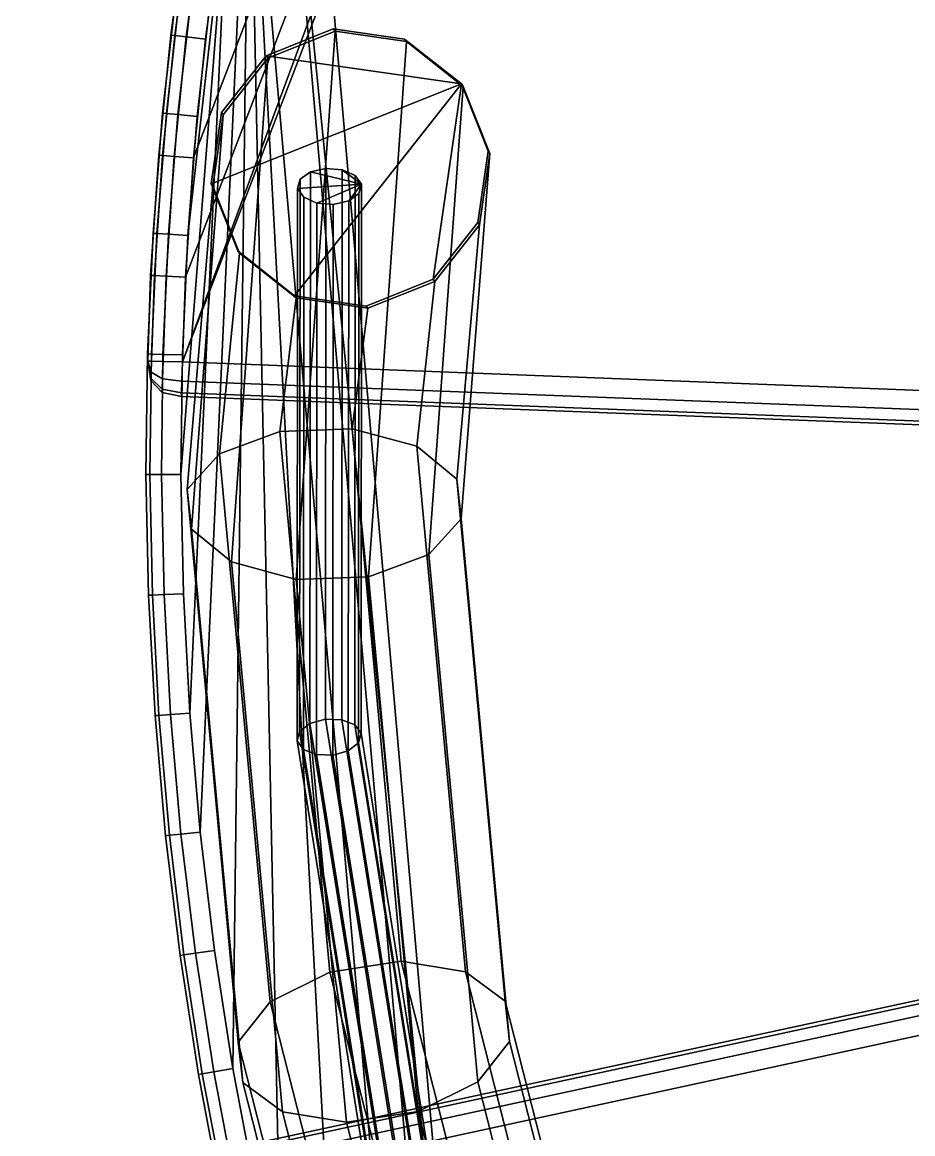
# Model space of a CAD drawing. Header units: millimetres. Extents: x -11 to 11, y -5.8 to 5.8.
# Drawn here: x 1.5242 to 1.6981, y -0.8461 to -0.629 of the extents above; entities that cross this region are included whole.
import ezdxf

# ---------------------------------------------------------------- set-up
doc = ezdxf.new("R2010")
doc.units = ezdxf.units.MM
for name, color, linetype in [('CHERRY_MAT', 33, 'Continuous'), ('copertura', 8, 'Continuous'), ('pavimento_salone', 7, 'Continuous'), ('rolf', 254, 'Continuous'), ('SILVER_MAT', 42, 'Continuous')]:
    doc.layers.add(name, color=color, linetype=linetype)

msp = doc.modelspace()

# ---------------------------------------------------------------- linework, layer by layer
at = {"layer": 'CHERRY_MAT'}
for points in [[(1.93233, -0.09227, 0.1938), (1.61373, -0.43392, 0.1938), (2.27546, -0.73162, 0.1938), (1.93233, -0.09227, 0.1938)], [(1.93233, -0.09227, 0.2483), (2.27546, -0.73162, 0.2483), (1.61373, -0.43392, 0.2483), (1.91772, -0.10002, 0.2483)], [(1.71228, -0.27184, 2.85097), (1.55607, -0.67879, 2.85097), (1.5555, -0.69531, 2.85097), (1.72292, -0.25919, 2.85097)], [(1.72292, -0.25919, 2.85097), (1.5555, -0.69531, 2.85097), (2.28057, -0.72344, 2.85097), (1.72292, -0.25919, 2.85097)], [(1.72292, -0.25919, 2.90548), (2.28057, -0.72344, 2.90548), (1.5555, -0.69531, 2.90548), (1.71228, -0.27184, 2.90548)], [(1.5555, -0.69531, 2.90548), (1.55607, -0.67879, 2.90548), (1.71228, -0.27184, 2.90548), (1.5555, -0.69531, 2.90548)], [(1.69787, -0.29019, 2.85097), (1.55764, -0.65551, 2.85097), (1.55607, -0.67879, 2.85097), (1.71228, -0.27184, 2.85097)], [(1.55607, -0.67879, 2.90548), (1.55764, -0.65551, 2.90548), (1.69787, -0.29019, 2.90548), (1.71228, -0.27184, 2.90548)], [(1.69787, -0.29019, 2.85097), (1.56309, -0.60921, 2.85097), (1.55998, -0.63231, 2.85097), (1.55764, -0.65551, 2.85097)], [(1.55998, -0.63231, 2.90548), (1.56309, -0.60921, 2.90548), (1.69787, -0.29019, 2.90548), (1.55764, -0.65551, 2.90548)], [(1.61373, -0.43392, 0.1938), (1.61219, -0.43738, 0.19456), (2.28355, -0.73917, 0.19456), (2.27546, -0.73162, 0.1938)], [(2.27546, -0.73162, 0.2483), (2.28355, -0.73917, 0.24755), (1.61219, -0.43738, 0.24755), (1.61373, -0.43392, 0.2483)], [(1.61219, -0.43738, 0.19456), (1.61127, -0.43946, 0.19683), (2.28841, -0.7437, 0.19683), (2.28355, -0.73917, 0.19456)], [(2.28355, -0.73917, 0.24755), (2.28841, -0.7437, 0.24528), (1.61127, -0.43946, 0.24528), (1.61219, -0.43738, 0.24755)], [(1.61127, -0.43946, 0.19683), (1.61096, -0.44015, 0.20061), (2.29002, -0.74521, 0.20061), (2.28841, -0.7437, 0.19683)], [(2.28841, -0.7437, 0.24528), (2.29002, -0.74521, 0.24149), (1.61096, -0.44015, 0.24149), (1.61127, -0.43946, 0.24528)], [(1.61096, -0.44015, 0.24149), (2.29002, -0.74521, 0.24149), (2.29002, -0.74521, 0.20061), (1.61096, -0.44015, 0.20061)], [(2.29317, -0.71122, 2.64733), (2.29979, -0.71064, 2.6496), (1.57889, -0.53349, 2.6496), (1.57834, -0.5357, 2.64733)], [(1.57834, -0.5357, 2.70032), (1.57889, -0.53349, 2.69805), (2.29979, -0.71064, 2.69805), (2.29317, -0.71122, 2.70032)], [(2.29979, -0.71064, 2.6496), (2.30199, -0.71045, 2.65339), (1.57907, -0.53276, 2.65339), (1.57889, -0.53349, 2.6496)], [(1.57889, -0.53349, 2.69805), (1.57907, -0.53276, 2.69427), (2.30199, -0.71045, 2.69427), (2.29979, -0.71064, 2.69805)], [(2.30199, -0.71045, 2.69427), (1.57907, -0.53276, 2.69427), (1.57907, -0.53276, 2.65339), (2.30199, -0.71045, 2.65339)], [(2.28215, -0.71218, 2.64657), (2.29317, -0.71122, 2.64733), (1.57834, -0.5357, 2.64733), (1.57742, -0.53937, 2.64657)], [(1.57742, -0.53937, 2.70108), (1.57834, -0.5357, 2.70032), (2.29317, -0.71122, 2.70032), (2.28215, -0.71218, 2.70108)], [(1.57341, -0.55541, 2.64657), (1.6114, -0.98965, 2.64657), (1.61814, -1.00475, 2.64657), (1.57742, -0.53937, 2.64657)], [(1.57742, -0.53937, 2.70108), (2.28215, -0.71218, 2.70108), (1.61814, -1.00475, 2.70108), (1.57341, -0.55541, 2.70108)], [(1.57742, -0.53937, 2.64657), (1.61814, -1.00475, 2.64657), (2.28215, -0.71218, 2.64657), (1.57742, -0.53937, 2.64657)], [(1.5685, -0.57821, 2.64657), (1.60261, -0.96804, 2.64657), (1.6114, -0.98965, 2.64657), (1.57341, -0.55541, 2.64657)], [(1.6114, -0.98965, 2.70108), (1.60261, -0.96804, 2.70108), (1.5685, -0.57821, 2.70108), (1.57341, -0.55541, 2.70108)], [(1.61814, -1.00475, 2.70108), (1.6114, -0.98965, 2.70108), (1.57341, -0.55541, 2.70108), (1.61814, -1.00475, 2.70108)], [(1.56436, -0.60116, 2.64657), (1.55691, -0.76393, 2.64657), (1.55894, -0.78716, 2.64657), (1.5685, -0.57821, 2.64657)], [(1.55894, -0.78716, 2.70108), (1.55691, -0.76393, 2.70108), (1.56436, -0.60116, 2.70108), (1.5685, -0.57821, 2.70108)], [(1.5685, -0.57821, 2.64657), (1.55894, -0.78716, 2.64657), (1.56175, -0.81031, 2.64657), (1.56532, -0.83336, 2.64657)], [(1.56175, -0.81031, 2.70108), (1.55894, -0.78716, 2.70108), (1.5685, -0.57821, 2.70108), (1.56532, -0.83336, 2.70108)], [(1.5685, -0.57821, 2.64657), (1.56532, -0.83336, 2.64657), (1.56966, -0.8563, 2.64657), (1.57476, -0.87908, 2.64657)], [(1.56966, -0.8563, 2.70108), (1.56532, -0.83336, 2.70108), (1.5685, -0.57821, 2.70108), (1.57476, -0.87908, 2.70108)], [(1.5685, -0.57821, 2.64657), (1.57476, -0.87908, 2.64657), (1.58061, -0.90166, 2.64657), (1.58721, -0.92403, 2.64657)], [(1.5685, -0.57821, 2.64657), (1.58721, -0.92403, 2.64657), (1.59454, -0.94616, 2.64657), (1.60261, -0.96804, 2.64657)], [(1.58061, -0.90166, 2.70108), (1.57476, -0.87908, 2.70108), (1.5685, -0.57821, 2.70108), (1.58721, -0.92403, 2.70108)], [(1.59454, -0.94616, 2.70108), (1.58721, -0.92403, 2.70108), (1.5685, -0.57821, 2.70108), (1.60261, -0.96804, 2.70108)], [(1.56436, -0.60116, 2.64657), (1.55653, -0.67066, 2.64657), (1.55546, -0.69398, 2.64657), (1.55517, -0.71732, 2.64657)], [(1.56436, -0.60116, 2.64657), (1.55517, -0.71732, 2.64657), (1.55565, -0.74065, 2.64657), (1.55691, -0.76393, 2.64657)], [(1.55546, -0.69398, 2.70108), (1.55653, -0.67066, 2.70108), (1.56436, -0.60116, 2.70108), (1.55517, -0.71732, 2.70108)], [(1.55565, -0.74065, 2.70108), (1.55517, -0.71732, 2.70108), (1.56436, -0.60116, 2.70108), (1.55691, -0.76393, 2.70108)], [(1.56436, -0.60116, 2.64657), (1.56098, -0.62423, 2.64657), (1.55837, -0.6474, 2.64657), (1.55653, -0.67066, 2.64657)], [(1.55837, -0.6474, 2.70108), (1.56098, -0.62423, 2.70108), (1.56436, -0.60116, 2.70108), (1.55653, -0.67066, 2.70108)], [(1.55635, -0.60819, 2.89866), (1.55321, -0.63152, 2.89866), (1.55321, -0.63152, 2.85779), (1.55635, -0.60819, 2.85779)], [(1.5571, -0.6083, 2.854), (1.55635, -0.60819, 2.85779), (1.55321, -0.63152, 2.85779), (1.55396, -0.6316, 2.854)], [(1.55396, -0.6316, 2.90245), (1.55321, -0.63152, 2.89866), (1.55635, -0.60819, 2.89866), (1.5571, -0.6083, 2.90245)], [(1.55935, -0.60864, 2.85173), (1.5571, -0.6083, 2.854), (1.55396, -0.6316, 2.854), (1.55622, -0.63187, 2.85173)], [(1.55622, -0.63187, 2.90472), (1.55396, -0.6316, 2.90245), (1.5571, -0.6083, 2.90245), (1.55935, -0.60864, 2.90472)], [(1.56309, -0.60921, 2.85097), (1.55935, -0.60864, 2.85173), (1.55622, -0.63187, 2.85173), (1.55998, -0.63231, 2.85097)], [(1.55998, -0.63231, 2.90548), (1.55622, -0.63187, 2.90472), (1.55935, -0.60864, 2.90472), (1.56309, -0.60921, 2.90548)], [(1.55422, -0.62336, 2.69427), (1.55158, -0.64675, 2.69427), (1.55158, -0.64675, 2.65339), (1.55422, -0.62336, 2.65339)], [(1.55497, -0.62345, 2.6496), (1.55422, -0.62336, 2.65339), (1.55158, -0.64675, 2.65339), (1.55234, -0.64682, 2.6496)], [(1.55234, -0.64682, 2.69805), (1.55158, -0.64675, 2.69427), (1.55422, -0.62336, 2.69427), (1.55497, -0.62345, 2.69805)], [(1.55722, -0.62374, 2.64733), (1.55497, -0.62345, 2.6496), (1.55234, -0.64682, 2.6496), (1.5546, -0.64704, 2.64733)], [(1.5546, -0.64704, 2.70032), (1.55234, -0.64682, 2.69805), (1.55497, -0.62345, 2.69805), (1.55722, -0.62374, 2.70032)], [(1.56098, -0.62423, 2.64657), (1.55722, -0.62374, 2.64733), (1.5546, -0.64704, 2.64733), (1.55837, -0.6474, 2.64657)], [(1.55837, -0.6474, 2.70108), (1.5546, -0.64704, 2.70032), (1.55722, -0.62374, 2.70032), (1.56098, -0.62423, 2.70108)], [(1.55321, -0.63152, 2.89866), (1.55085, -0.65494, 2.89866), (1.55085, -0.65494, 2.85779), (1.55321, -0.63152, 2.85779)], [(1.55396, -0.6316, 2.854), (1.55321, -0.63152, 2.85779), (1.55085, -0.65494, 2.85779), (1.5516, -0.65501, 2.854)], [(1.5516, -0.65501, 2.90245), (1.55085, -0.65494, 2.89866), (1.55321, -0.63152, 2.89866), (1.55396, -0.6316, 2.90245)], [(1.55622, -0.63187, 2.85173), (1.55396, -0.6316, 2.854), (1.5516, -0.65501, 2.854), (1.55386, -0.6552, 2.85173)], [(1.55386, -0.6552, 2.90472), (1.5516, -0.65501, 2.90245), (1.55396, -0.6316, 2.90245), (1.55622, -0.63187, 2.90472)], [(1.55998, -0.63231, 2.85097), (1.55622, -0.63187, 2.85173), (1.55386, -0.6552, 2.85173), (1.55764, -0.65551, 2.85097)], [(1.55764, -0.65551, 2.90548), (1.55386, -0.6552, 2.90472), (1.55622, -0.63187, 2.90472), (1.55998, -0.63231, 2.90548)], [(1.55158, -0.64675, 2.69427), (1.54972, -0.67023, 2.69427), (1.54972, -0.67023, 2.65339), (1.55158, -0.64675, 2.65339)], [(1.55234, -0.64682, 2.6496), (1.55158, -0.64675, 2.65339), (1.54972, -0.67023, 2.65339), (1.55048, -0.67028, 2.6496)], [(1.55048, -0.67028, 2.69805), (1.54972, -0.67023, 2.69427), (1.55158, -0.64675, 2.69427), (1.55234, -0.64682, 2.69805)], [(1.5546, -0.64704, 2.64733), (1.55234, -0.64682, 2.6496), (1.55048, -0.67028, 2.6496), (1.55275, -0.67042, 2.64733)], [(1.55275, -0.67042, 2.70032), (1.55048, -0.67028, 2.69805), (1.55234, -0.64682, 2.69805), (1.5546, -0.64704, 2.70032)], [(1.55837, -0.6474, 2.64657), (1.5546, -0.64704, 2.64733), (1.55275, -0.67042, 2.64733), (1.55653, -0.67066, 2.64657)], [(1.55653, -0.67066, 2.70108), (1.55275, -0.67042, 2.70032), (1.5546, -0.64704, 2.70032), (1.55837, -0.6474, 2.70108)], [(1.55085, -0.65494, 2.89866), (1.54926, -0.67844, 2.89866), (1.54926, -0.67844, 2.85779), (1.55085, -0.65494, 2.85779)], [(1.5516, -0.65501, 2.854), (1.55085, -0.65494, 2.85779), (1.54926, -0.67844, 2.85779), (1.55002, -0.67848, 2.854)], [(1.55002, -0.67848, 2.90245), (1.54926, -0.67844, 2.89866), (1.55085, -0.65494, 2.89866), (1.5516, -0.65501, 2.90245)], [(1.55386, -0.6552, 2.85173), (1.5516, -0.65501, 2.854), (1.55002, -0.67848, 2.854), (1.55229, -0.6786, 2.85173)], [(1.55229, -0.6786, 2.90472), (1.55002, -0.67848, 2.90245), (1.5516, -0.65501, 2.90245), (1.55386, -0.6552, 2.90472)], [(1.55764, -0.65551, 2.85097), (1.55386, -0.6552, 2.85173), (1.55229, -0.6786, 2.85173), (1.55607, -0.67879, 2.85097)], [(1.55607, -0.67879, 2.90548), (1.55229, -0.6786, 2.90472), (1.55386, -0.6552, 2.90472), (1.55764, -0.65551, 2.90548)], [(1.54972, -0.67023, 2.69427), (1.54865, -0.69378, 2.69427), (1.54865, -0.69378, 2.65339), (1.54972, -0.67023, 2.65339)], [(1.55048, -0.67028, 2.6496), (1.54972, -0.67023, 2.65339), (1.54865, -0.69378, 2.65339), (1.5494, -0.6938, 2.6496)], [(1.5494, -0.6938, 2.69805), (1.54865, -0.69378, 2.69427), (1.54972, -0.67023, 2.69427), (1.55048, -0.67028, 2.69805)], [(1.55275, -0.67042, 2.64733), (1.55048, -0.67028, 2.6496), (1.5494, -0.6938, 2.6496), (1.55167, -0.69387, 2.64733)], [(1.55167, -0.69387, 2.70032), (1.5494, -0.6938, 2.69805), (1.55048, -0.67028, 2.69805), (1.55275, -0.67042, 2.70032)], [(1.55653, -0.67066, 2.64657), (1.55275, -0.67042, 2.64733), (1.55167, -0.69387, 2.64733), (1.55546, -0.69398, 2.64657)], [(1.55546, -0.69398, 2.70108), (1.55167, -0.69387, 2.70032), (1.55275, -0.67042, 2.70032), (1.55653, -0.67066, 2.70108)], [(2.28159, -0.67649, 2.28547), (1.69649, -1.13676, 2.28547), (1.69649, -1.13676, 2.24459), (2.28159, -0.67649, 2.24459)], [(2.28038, -0.67834, 2.24081), (2.28159, -0.67649, 2.24459), (1.69649, -1.13676, 2.24459), (1.69696, -1.13736, 2.24081)], [(1.69696, -1.13736, 2.28926), (1.69649, -1.13676, 2.28547), (2.28159, -0.67649, 2.28547), (2.28038, -0.67834, 2.28926)], [(1.54926, -0.67844, 2.89866), (1.54869, -0.69519, 2.89866), (1.54869, -0.69519, 2.85779), (1.54926, -0.67844, 2.85779)], [(1.55002, -0.67848, 2.854), (1.54926, -0.67844, 2.85779), (1.54869, -0.69519, 2.85779), (1.54945, -0.69521, 2.854)], [(1.54945, -0.69521, 2.90245), (1.54869, -0.69519, 2.89866), (1.54926, -0.67844, 2.89866), (1.55002, -0.67848, 2.90245)], [(1.55229, -0.6786, 2.85173), (1.55002, -0.67848, 2.854), (1.54945, -0.69521, 2.854), (1.55172, -0.69525, 2.85173)], [(1.55172, -0.69525, 2.90472), (1.54945, -0.69521, 2.90245), (1.55002, -0.67848, 2.90245), (1.55229, -0.6786, 2.90472)], [(1.55607, -0.67879, 2.85097), (1.55229, -0.6786, 2.85173), (1.55172, -0.69525, 2.85173), (1.5555, -0.69531, 2.85097)], [(1.5555, -0.69531, 2.90548), (1.55172, -0.69525, 2.90472), (1.55229, -0.6786, 2.90472), (1.55607, -0.67879, 2.90548)], [(2.27676, -0.68391, 2.23854), (2.28038, -0.67834, 2.24081), (1.69696, -1.13736, 2.24081), (1.69836, -1.13915, 2.23854)], [(1.69836, -1.13915, 2.29153), (1.69696, -1.13736, 2.28926), (2.28038, -0.67834, 2.28926), (2.27676, -0.68391, 2.29153)], [(2.29571, -0.69111, 2.48987), (1.56806, -0.84831, 2.48987), (1.56806, -0.84831, 2.44899), (2.29571, -0.69111, 2.44899)], [(2.29381, -0.69225, 2.4452), (2.29571, -0.69111, 2.44899), (1.56806, -0.84831, 2.44899), (1.56822, -0.84905, 2.4452)], [(1.56822, -0.84905, 2.49365), (1.56806, -0.84831, 2.48987), (2.29571, -0.69111, 2.48987), (2.29381, -0.69225, 2.49365)], [(2.28812, -0.69567, 2.44293), (2.29381, -0.69225, 2.4452), (1.56822, -0.84905, 2.4452), (1.56869, -0.85128, 2.44293)], [(1.56869, -0.85128, 2.49593), (1.56822, -0.84905, 2.49365), (2.29381, -0.69225, 2.49365), (2.28812, -0.69567, 2.49593)], [(1.54865, -0.69378, 2.69427), (1.54835, -0.71735, 2.69427), (1.54835, -0.71735, 2.65339), (1.54865, -0.69378, 2.65339)], [(1.5494, -0.6938, 2.6496), (1.54865, -0.69378, 2.65339), (1.54835, -0.71735, 2.65339), (1.54911, -0.71735, 2.6496)], [(1.54911, -0.71735, 2.69805), (1.54835, -0.71735, 2.69427), (1.54865, -0.69378, 2.69427), (1.5494, -0.6938, 2.69805)], [(1.55167, -0.69387, 2.64733), (1.5494, -0.6938, 2.6496), (1.54911, -0.71735, 2.6496), (1.55138, -0.71734, 2.64733)], [(1.55138, -0.71734, 2.70032), (1.54911, -0.71735, 2.69805), (1.5494, -0.6938, 2.69805), (1.55167, -0.69387, 2.70032)], [(1.55546, -0.69398, 2.64657), (1.55167, -0.69387, 2.64733), (1.55138, -0.71734, 2.64733), (1.55517, -0.71732, 2.64657)], [(1.55517, -0.71732, 2.70108), (1.55138, -0.71734, 2.70032), (1.55167, -0.69387, 2.70032), (1.55546, -0.69398, 2.70108)], [(1.54869, -0.69519, 2.85779), (1.54938, -0.69731, 2.85442), (1.54945, -0.69521, 2.854), (1.54869, -0.69519, 2.85779)], [(1.54869, -0.69519, 2.89866), (1.54933, -0.69857, 2.90077), (1.54932, -0.69899, 2.89866), (1.54869, -0.69519, 2.89866)], [(1.54932, -0.69899, 2.85779), (1.54869, -0.69519, 2.85779), (1.54869, -0.69519, 2.89866), (1.54932, -0.69899, 2.89866)], [(1.54869, -0.69519, 2.85779), (1.54932, -0.69899, 2.85779), (1.54933, -0.69857, 2.85568), (1.54869, -0.69519, 2.85779)], [(1.54869, -0.69519, 2.85779), (1.54933, -0.69857, 2.85568), (1.54938, -0.69731, 2.85442), (1.54869, -0.69519, 2.85779)], [(1.54869, -0.69519, 2.89866), (1.54945, -0.69521, 2.90245), (1.54938, -0.69731, 2.90203), (1.54869, -0.69519, 2.89866)], [(1.54869, -0.69519, 2.89866), (1.54938, -0.69731, 2.90203), (1.54933, -0.69857, 2.90077), (1.54869, -0.69519, 2.89866)], [(1.55172, -0.69525, 2.85173), (1.54945, -0.69521, 2.854), (1.54938, -0.69731, 2.85442), (1.5516, -0.69861, 2.8524)], [(1.5516, -0.69861, 2.90405), (1.54938, -0.69731, 2.90203), (1.54945, -0.69521, 2.90245), (1.55172, -0.69525, 2.90472)], [(1.5555, -0.69531, 2.85097), (1.55172, -0.69525, 2.85173), (1.5516, -0.69861, 2.8524), (1.55537, -0.69909, 2.85173)], [(1.55537, -0.69909, 2.90472), (1.5516, -0.69861, 2.90405), (1.55172, -0.69525, 2.90472), (1.5555, -0.69531, 2.90548)], [(1.5555, -0.69531, 2.85097), (1.55537, -0.69909, 2.85173), (2.2909, -0.72741, 2.85173), (2.28057, -0.72344, 2.85097)], [(2.28057, -0.72344, 2.90548), (2.2909, -0.72741, 2.90472), (1.55537, -0.69909, 2.90472), (1.5555, -0.69531, 2.90548)], [(2.27863, -0.70137, 2.44218), (2.28812, -0.69567, 2.44293), (1.56869, -0.85128, 2.44293), (1.56947, -0.85498, 2.44218)], [(1.56947, -0.85498, 2.49668), (1.56869, -0.85128, 2.49593), (2.28812, -0.69567, 2.49593), (2.27863, -0.70137, 2.49668)], [(1.55153, -0.70063, 2.85442), (1.54933, -0.69857, 2.85568), (1.54932, -0.69899, 2.85779), (1.55151, -0.7013, 2.85779)], [(1.55151, -0.7013, 2.89866), (1.54932, -0.69899, 2.89866), (1.54933, -0.69857, 2.90077), (1.55153, -0.70063, 2.90203)], [(1.55151, -0.7013, 2.85779), (1.54932, -0.69899, 2.85779), (1.54932, -0.69899, 2.89866), (1.55151, -0.7013, 2.89866)], [(1.5516, -0.69861, 2.8524), (1.54938, -0.69731, 2.85442), (1.54933, -0.69857, 2.85568), (1.55153, -0.70063, 2.85442)], [(1.55153, -0.70063, 2.90203), (1.54933, -0.69857, 2.90077), (1.54938, -0.69731, 2.90203), (1.5516, -0.69861, 2.90405)], [(1.55537, -0.69909, 2.85173), (1.5516, -0.69861, 2.8524), (1.55153, -0.70063, 2.85442), (1.5553, -0.70137, 2.854)], [(1.5553, -0.70136, 2.90245), (1.55153, -0.70063, 2.90203), (1.5516, -0.69861, 2.90405), (1.55537, -0.69909, 2.90472)], [(1.5553, -0.70137, 2.854), (1.55153, -0.70063, 2.85442), (1.55151, -0.7013, 2.85779), (1.55527, -0.70212, 2.85779)], [(1.55527, -0.70212, 2.89866), (1.55151, -0.7013, 2.89866), (1.55153, -0.70063, 2.90203), (1.5553, -0.70136, 2.90245)], [(1.55537, -0.69909, 2.85173), (1.5553, -0.70137, 2.854), (2.2971, -0.72979, 2.854), (2.2909, -0.72741, 2.85173)], [(2.2909, -0.72741, 2.90472), (2.2971, -0.72979, 2.90245), (1.5553, -0.70136, 2.90245), (1.55537, -0.69909, 2.90472)], [(1.55527, -0.70212, 2.85779), (1.55151, -0.7013, 2.85779), (1.55151, -0.7013, 2.89866), (1.55527, -0.70212, 2.89866)], [(2.2971, -0.72979, 2.90245), (2.29916, -0.73058, 2.89866), (1.55527, -0.70212, 2.89866), (1.5553, -0.70136, 2.90245)], [(1.5553, -0.70137, 2.854), (1.55527, -0.70212, 2.85779), (2.29916, -0.73058, 2.85779), (2.2971, -0.72979, 2.854)], [(1.55527, -0.70212, 2.89866), (2.29916, -0.73058, 2.89866), (2.29916, -0.73058, 2.85779), (1.55527, -0.70212, 2.85779)], [(1.56947, -0.85498, 2.44218), (1.81007, -1.25541, 2.44218), (2.27863, -0.70137, 2.44218), (1.56947, -0.85498, 2.44218)], [(1.56947, -0.85498, 2.49668), (2.27863, -0.70137, 2.49668), (1.81007, -1.25541, 2.49668), (1.5729, -0.87115, 2.49668)], [(1.61814, -1.00475, 2.64657), (1.61968, -1.0082, 2.64733), (2.29317, -0.71122, 2.64733), (2.28215, -0.71218, 2.64657)], [(2.28215, -0.71218, 2.70108), (2.29317, -0.71122, 2.70032), (1.61968, -1.0082, 2.70032), (1.61814, -1.00475, 2.70108)], [(1.61968, -1.0082, 2.64733), (1.6206, -1.01028, 2.6496), (2.29979, -0.71064, 2.6496), (2.29317, -0.71122, 2.64733)], [(2.29317, -0.71122, 2.70032), (2.29979, -0.71064, 2.69805), (1.6206, -1.01028, 2.69805), (1.61968, -1.0082, 2.70032)], [(1.6206, -1.01028, 2.6496), (1.62091, -1.01097, 2.65339), (2.30199, -0.71045, 2.65339), (2.29979, -0.71064, 2.6496)], [(2.29979, -0.71064, 2.69805), (2.30199, -0.71045, 2.69427), (1.62091, -1.01097, 2.69427), (1.6206, -1.01028, 2.69805)], [(1.62091, -1.01097, 2.69427), (2.30199, -0.71045, 2.69427), (2.30199, -0.71045, 2.65339), (1.62091, -1.01097, 2.65339)], [(1.54835, -0.71735, 2.69427), (1.54884, -0.7409, 2.69427), (1.54884, -0.7409, 2.65339), (1.54835, -0.71735, 2.65339)], [(1.54911, -0.71735, 2.6496), (1.54835, -0.71735, 2.65339), (1.54884, -0.7409, 2.65339), (1.5496, -0.74087, 2.6496)], [(1.5496, -0.74087, 2.69805), (1.54884, -0.7409, 2.69427), (1.54835, -0.71735, 2.69427), (1.54911, -0.71735, 2.69805)], [(1.55138, -0.71734, 2.64733), (1.54911, -0.71735, 2.6496), (1.5496, -0.74087, 2.6496), (1.55187, -0.74079, 2.64733)], [(1.55187, -0.74079, 2.70032), (1.5496, -0.74087, 2.69805), (1.54911, -0.71735, 2.69805), (1.55138, -0.71734, 2.70032)], [(1.55517, -0.71732, 2.64657), (1.55138, -0.71734, 2.64733), (1.55187, -0.74079, 2.64733), (1.55565, -0.74065, 2.64657)], [(1.55565, -0.74065, 2.70108), (1.55187, -0.74079, 2.70032), (1.55138, -0.71734, 2.70032), (1.55517, -0.71732, 2.70108)], [(1.5496, -0.74087, 2.6496), (1.54884, -0.7409, 2.65339), (1.55011, -0.76441, 2.65339), (1.55087, -0.76436, 2.6496)], [(1.55087, -0.76436, 2.69805), (1.55011, -0.76441, 2.69427), (1.54884, -0.7409, 2.69427), (1.5496, -0.74087, 2.69805)], [(1.54884, -0.7409, 2.69427), (1.55011, -0.76441, 2.69427), (1.55011, -0.76441, 2.65339), (1.54884, -0.7409, 2.65339)], [(1.55187, -0.74079, 2.64733), (1.5496, -0.74087, 2.6496), (1.55087, -0.76436, 2.6496), (1.55314, -0.7642, 2.64733)], [(1.55314, -0.7642, 2.70032), (1.55087, -0.76436, 2.69805), (1.5496, -0.74087, 2.69805), (1.55187, -0.74079, 2.70032)], [(1.55565, -0.74065, 2.64657), (1.55187, -0.74079, 2.64733), (1.55314, -0.7642, 2.64733), (1.55691, -0.76393, 2.64657)], [(1.55691, -0.76393, 2.70108), (1.55314, -0.7642, 2.70032), (1.55187, -0.74079, 2.70032), (1.55565, -0.74065, 2.70108)], [(1.55691, -0.76393, 2.64657), (1.55314, -0.7642, 2.64733), (1.55518, -0.78755, 2.64733), (1.55894, -0.78716, 2.64657)], [(1.55894, -0.78716, 2.70108), (1.55518, -0.78755, 2.70032), (1.55314, -0.7642, 2.70032), (1.55691, -0.76393, 2.70108)], [(1.55087, -0.76436, 2.6496), (1.55011, -0.76441, 2.65339), (1.55217, -0.78786, 2.65339), (1.55292, -0.78779, 2.6496)], [(1.55292, -0.78779, 2.69805), (1.55217, -0.78786, 2.69427), (1.55011, -0.76441, 2.69427), (1.55087, -0.76436, 2.69805)], [(1.55011, -0.76441, 2.69427), (1.55217, -0.78786, 2.69427), (1.55217, -0.78786, 2.65339), (1.55011, -0.76441, 2.65339)], [(1.55314, -0.7642, 2.64733), (1.55087, -0.76436, 2.6496), (1.55292, -0.78779, 2.6496), (1.55518, -0.78755, 2.64733)], [(1.55518, -0.78755, 2.70032), (1.55292, -0.78779, 2.69805), (1.55087, -0.76436, 2.69805), (1.55314, -0.7642, 2.70032)], [(1.55292, -0.78779, 2.6496), (1.55217, -0.78786, 2.65339), (1.555, -0.81124, 2.65339), (1.55575, -0.81114, 2.6496)], [(1.55575, -0.81114, 2.69805), (1.555, -0.81124, 2.69427), (1.55217, -0.78786, 2.69427), (1.55292, -0.78779, 2.69805)], [(1.55217, -0.78786, 2.69427), (1.555, -0.81124, 2.69427), (1.555, -0.81124, 2.65339), (1.55217, -0.78786, 2.65339)], [(1.55518, -0.78755, 2.64733), (1.55292, -0.78779, 2.6496), (1.55575, -0.81114, 2.6496), (1.558, -0.81082, 2.64733)], [(1.558, -0.81082, 2.70032), (1.55575, -0.81114, 2.69805), (1.55292, -0.78779, 2.69805), (1.55518, -0.78755, 2.70032)], [(1.55894, -0.78716, 2.64657), (1.55518, -0.78755, 2.64733), (1.558, -0.81082, 2.64733), (1.56175, -0.81031, 2.64657)], [(1.56175, -0.81031, 2.70108), (1.558, -0.81082, 2.70032), (1.55518, -0.78755, 2.70032), (1.55894, -0.78716, 2.70108)], [(1.55575, -0.81114, 2.6496), (1.555, -0.81124, 2.65339), (1.5586, -0.83452, 2.65339), (1.55935, -0.83439, 2.6496)], [(1.55935, -0.83439, 2.69805), (1.5586, -0.83452, 2.69427), (1.555, -0.81124, 2.69427), (1.55575, -0.81114, 2.69805)], [(1.555, -0.81124, 2.69427), (1.5586, -0.83452, 2.69427), (1.5586, -0.83452, 2.65339), (1.555, -0.81124, 2.65339)], [(1.558, -0.81082, 2.64733), (1.55575, -0.81114, 2.6496), (1.55935, -0.83439, 2.6496), (1.56159, -0.834, 2.64733)], [(1.56159, -0.834, 2.70032), (1.55935, -0.83439, 2.69805), (1.55575, -0.81114, 2.69805), (1.558, -0.81082, 2.70032)], [(1.56175, -0.81031, 2.64657), (1.558, -0.81082, 2.64733), (1.56159, -0.834, 2.64733), (1.56532, -0.83336, 2.64657)], [(1.56532, -0.83336, 2.70108), (1.56159, -0.834, 2.70032), (1.558, -0.81082, 2.70032), (1.56175, -0.81031, 2.70108)], [(1.56532, -0.83336, 2.64657), (1.56159, -0.834, 2.64733), (1.56595, -0.85707, 2.64733), (1.56966, -0.8563, 2.64657)], [(1.56966, -0.8563, 2.70108), (1.56595, -0.85707, 2.70032), (1.56159, -0.834, 2.70032), (1.56532, -0.83336, 2.70108)], [(1.55935, -0.83439, 2.6496), (1.5586, -0.83452, 2.65339), (1.56299, -0.85768, 2.65339), (1.56373, -0.85752, 2.6496)], [(1.56373, -0.85752, 2.69805), (1.56299, -0.85768, 2.69427), (1.5586, -0.83452, 2.69427), (1.55935, -0.83439, 2.69805)], [(1.5586, -0.83452, 2.69427), (1.56299, -0.85768, 2.69427), (1.56299, -0.85768, 2.65339), (1.5586, -0.83452, 2.65339)], [(1.56159, -0.834, 2.64733), (1.55935, -0.83439, 2.6496), (1.56373, -0.85752, 2.6496), (1.56595, -0.85707, 2.64733)], [(1.56595, -0.85707, 2.70032), (1.56373, -0.85752, 2.69805), (1.55935, -0.83439, 2.69805), (1.56159, -0.834, 2.70032)]]:
    msp.add_3dface(points, dxfattribs=at)
at = {"layer": 'copertura'}
msp.add_3dface([(0, -0.0125, 6.3), (0, -4.2625, 6.3), (11, -4.2625, 6.3), (11, -0.0125, 6.3)], dxfattribs=at)
at = {"layer": 'pavimento_salone'}
for points in [[(3, -4.2625), (3, 5.7375), (-3, 5.7375), (-3, -4.2625)], [(1.72292, -0.25919, 3), (2.26742, -0.7125, 3), (2.26742, 0.0375, 3), (1.5, 0.0375, 3)]]:
    msp.add_3dface(points, dxfattribs=at)
at = {"layer": 'rolf'}
for points in [[(1.5, 0.0375, 2.7), (2.26742, 0.0375, 2.7), (2.26742, -0.7125, 2.7), (1.72292, -0.25919, 2.7)], [(0, -0.0125, 5.8), (0, -4.2625, 5.8), (10.7, -4.2625, 5.8), (10.7, -0.0125, 5.8)]]:
    msp.add_3dface(points, dxfattribs=at)
at = {"layer": 'SILVER_MAT'}
for points in [[(1.56504, -0.73441, 3.92637), (1.57216, -0.636, 3.98855), (1.58527, -0.63077, 4), (1.5777, -0.73782, 3.93164)], [(1.57216, -0.636, 3.98855), (1.57181, -0.63553, 2.88803), (1.58491, -0.6303, 2.88803), (1.58527, -0.63077, 4)], [(1.58491, -0.6303, 2.88803), (1.57181, -0.63553, 2.88803), (1.60995, -0.64105, 2.88802), (1.59887, -0.63232, 2.88802)], [(1.5777, -0.73782, 3.93164), (1.58527, -0.63077, 4), (1.59923, -0.63279, 3.99838), (1.59182, -0.73729, 3.93095)], [(1.58527, -0.63077, 4), (1.58491, -0.6303, 2.88803), (1.59887, -0.63232, 2.88802), (1.59923, -0.63279, 3.99838)], [(1.59182, -0.73729, 3.93095), (1.59923, -0.63279, 3.99838), (1.6103, -0.64152, 3.98413), (1.60361, -0.73296, 3.92446)], [(1.59923, -0.63279, 3.99838), (1.59887, -0.63232, 2.88802), (1.60995, -0.64105, 2.88802), (1.6103, -0.64152, 3.98413)], [(1.55724, -0.72797, 3.91653), (1.56342, -0.64707, 3.9671), (1.57216, -0.636, 3.98855), (1.56504, -0.73441, 3.92637)], [(1.56308, -0.64661, 2.88803), (1.56106, -0.66057, 2.88802), (1.60995, -0.64105, 2.88802), (1.57181, -0.63553, 2.88803)], [(1.56342, -0.64707, 3.9671), (1.56308, -0.64661, 2.88803), (1.57181, -0.63553, 2.88803), (1.57216, -0.636, 3.98855)], [(1.56629, -0.67367, 2.88802), (1.57737, -0.6824, 2.88801), (1.60995, -0.64105, 2.88802), (1.56106, -0.66057, 2.88802)], [(1.59133, -0.68442, 2.888), (1.60443, -0.67919, 2.888), (1.60995, -0.64105, 2.88802), (1.57737, -0.6824, 2.88801)], [(1.60361, -0.73296, 3.92446), (1.6103, -0.64152, 3.98413), (1.61553, -0.65461, 3.96106), (1.60992, -0.72599, 3.91392)], [(1.61316, -0.66811, 2.888), (1.61518, -0.65415, 2.88801), (1.60995, -0.64105, 2.88802), (1.60443, -0.67919, 2.888)], [(1.6103, -0.64152, 3.98413), (1.60995, -0.64105, 2.88802), (1.61518, -0.65415, 2.88801), (1.61553, -0.65461, 3.96106)], [(1.5614, -0.66102, 3.9414), (1.56106, -0.66057, 2.88802), (1.56308, -0.64661, 2.88803), (1.56342, -0.64707, 3.9671)], [(1.55637, -0.72023, 3.90477), (1.5614, -0.66102, 3.9414), (1.56342, -0.64707, 3.9671), (1.55724, -0.72797, 3.91653)], [(1.60992, -0.72599, 3.91392), (1.61553, -0.65461, 3.96106), (1.6135, -0.66856, 3.93535), (1.60906, -0.71825, 3.90216)], [(1.61553, -0.65461, 3.96106), (1.61518, -0.65415, 2.88801), (1.61316, -0.66811, 2.888), (1.6135, -0.66856, 3.93535)], [(1.58045, -0.65822, 3.6985), (1.58038, -0.76597, 3.62471), (1.58339, -0.76512, 3.62384), (1.58347, -0.65754, 3.69751)], [(1.58045, -0.65822, 3.41003), (1.58038, -0.76597, 3.33625), (1.58339, -0.76512, 3.33537), (1.58347, -0.65754, 3.40904)], [(1.58045, -0.65822, 3.12157), (1.58038, -0.76597, 3.04778), (1.58339, -0.76512, 3.04691), (1.58347, -0.65754, 3.12058)], [(1.58347, -0.65754, 3.69751), (1.58668, -0.65781, 3.6979), (1.59042, -0.66065, 3.70204), (1.58045, -0.65822, 3.6985)], [(1.58347, -0.65754, 3.40904), (1.58668, -0.65781, 3.40943), (1.59042, -0.66065, 3.41358), (1.58045, -0.65822, 3.41003)], [(1.58347, -0.65754, 3.12058), (1.58668, -0.65781, 3.12097), (1.59042, -0.66065, 3.12511), (1.58045, -0.65822, 3.12157)], [(1.58347, -0.65754, 3.69751), (1.58339, -0.76512, 3.62384), (1.5866, -0.76522, 3.62434), (1.58668, -0.65781, 3.6979)], [(1.58347, -0.65754, 3.40904), (1.58339, -0.76512, 3.33537), (1.5866, -0.76522, 3.33588), (1.58668, -0.65781, 3.40943)], [(1.58347, -0.65754, 3.12058), (1.58339, -0.76512, 3.04691), (1.5866, -0.76522, 3.04741), (1.58668, -0.65781, 3.12097)], [(1.57797, -0.66147, 3.70325), (1.57789, -0.76937, 3.62936), (1.57836, -0.76752, 3.62673), (1.57844, -0.65965, 3.7006)], [(1.57797, -0.66147, 3.41478), (1.57789, -0.76937, 3.34089), (1.57836, -0.76752, 3.33827), (1.57844, -0.65965, 3.41214)], [(1.57797, -0.66147, 3.12632), (1.57789, -0.76937, 3.05243), (1.57836, -0.76752, 3.0498), (1.57844, -0.65965, 3.12367)], [(1.59042, -0.66065, 3.70204), (1.57797, -0.66147, 3.70325), (1.57844, -0.65965, 3.7006), (1.58045, -0.65822, 3.6985)], [(1.59042, -0.66065, 3.41358), (1.57797, -0.66147, 3.41478), (1.57844, -0.65965, 3.41214), (1.58045, -0.65822, 3.41003)], [(1.59042, -0.66065, 3.12511), (1.57797, -0.66147, 3.12632), (1.57844, -0.65965, 3.12367), (1.58045, -0.65822, 3.12157)], [(1.57844, -0.65965, 3.7006), (1.57836, -0.76752, 3.62673), (1.58038, -0.76597, 3.62471), (1.58045, -0.65822, 3.6985)], [(1.57844, -0.65965, 3.41214), (1.57836, -0.76752, 3.33827), (1.58038, -0.76597, 3.33625), (1.58045, -0.65822, 3.41003)], [(1.57844, -0.65965, 3.12367), (1.57836, -0.76752, 3.0498), (1.58038, -0.76597, 3.04778), (1.58045, -0.65822, 3.12157)], [(1.58668, -0.65781, 3.6979), (1.5866, -0.76522, 3.62434), (1.58915, -0.76622, 3.62609), (1.58922, -0.65895, 3.69956)], [(1.58668, -0.65781, 3.40943), (1.5866, -0.76522, 3.33588), (1.58915, -0.76622, 3.33763), (1.58922, -0.65895, 3.41109)], [(1.58668, -0.65781, 3.12097), (1.5866, -0.76522, 3.04741), (1.58915, -0.76622, 3.04916), (1.58922, -0.65895, 3.12262)], [(1.58668, -0.65781, 3.6979), (1.58922, -0.65895, 3.69956), (1.59042, -0.66065, 3.70204), (1.58668, -0.65781, 3.6979)], [(1.58668, -0.65781, 3.40943), (1.58922, -0.65895, 3.41109), (1.59042, -0.66065, 3.41358), (1.58668, -0.65781, 3.40943)], [(1.58668, -0.65781, 3.12097), (1.58922, -0.65895, 3.12262), (1.59042, -0.66065, 3.12511), (1.58668, -0.65781, 3.12097)], [(1.58922, -0.65895, 3.69956), (1.58915, -0.76622, 3.62609), (1.59035, -0.76787, 3.62862), (1.59042, -0.66065, 3.70204)], [(1.58922, -0.65895, 3.41109), (1.58915, -0.76622, 3.33763), (1.59035, -0.76787, 3.34015), (1.59042, -0.66065, 3.41358)], [(1.58922, -0.65895, 3.12262), (1.58915, -0.76622, 3.04916), (1.59035, -0.76787, 3.05169), (1.59042, -0.66065, 3.12511)], [(1.56268, -0.71326, 3.89424), (1.56662, -0.67411, 3.91833), (1.5614, -0.66102, 3.9414), (1.55637, -0.72023, 3.90477)], [(1.56662, -0.67411, 3.91833), (1.56629, -0.67367, 2.88802), (1.56106, -0.66057, 2.88802), (1.5614, -0.66102, 3.9414)], [(1.57917, -0.66317, 3.70574), (1.57909, -0.77101, 3.63189), (1.57789, -0.76937, 3.62936), (1.57797, -0.66147, 3.70325)], [(1.57917, -0.66317, 3.41727), (1.57909, -0.77101, 3.34342), (1.57789, -0.76937, 3.34089), (1.57797, -0.66147, 3.41478)], [(1.57917, -0.66317, 3.12881), (1.57909, -0.77101, 3.05496), (1.57789, -0.76937, 3.05243), (1.57797, -0.66147, 3.12632)], [(1.59042, -0.66065, 3.70204), (1.58172, -0.66431, 3.7074), (1.57917, -0.66317, 3.70574), (1.57797, -0.66147, 3.70325)], [(1.59042, -0.66065, 3.41358), (1.58172, -0.66431, 3.41893), (1.57917, -0.66317, 3.41727), (1.57797, -0.66147, 3.41478)], [(1.59042, -0.66065, 3.12511), (1.58172, -0.66431, 3.13047), (1.57917, -0.66317, 3.12881), (1.57797, -0.66147, 3.12632)], [(1.59042, -0.66065, 3.70204), (1.58794, -0.6639, 3.70679), (1.58493, -0.66458, 3.70778), (1.58172, -0.66431, 3.7074)], [(1.59042, -0.66065, 3.41358), (1.58794, -0.6639, 3.41833), (1.58493, -0.66458, 3.41932), (1.58172, -0.66431, 3.41893)], [(1.59042, -0.66065, 3.12511), (1.58794, -0.6639, 3.12986), (1.58493, -0.66458, 3.13085), (1.58172, -0.66431, 3.13047)], [(1.58995, -0.66247, 3.70469), (1.58794, -0.6639, 3.70679), (1.59042, -0.66065, 3.70204), (1.58995, -0.66247, 3.70469)], [(1.58995, -0.66247, 3.41623), (1.58794, -0.6639, 3.41833), (1.59042, -0.66065, 3.41358), (1.58995, -0.66247, 3.41623)], [(1.58995, -0.66247, 3.12776), (1.58794, -0.6639, 3.12986), (1.59042, -0.66065, 3.12511), (1.58995, -0.66247, 3.12776)], [(1.59042, -0.66065, 3.70204), (1.59035, -0.76787, 3.62862), (1.58988, -0.76972, 3.63124), (1.58995, -0.66247, 3.70469)], [(1.59042, -0.66065, 3.41358), (1.59035, -0.76787, 3.34015), (1.58988, -0.76972, 3.34278), (1.58995, -0.66247, 3.41623)], [(1.59042, -0.66065, 3.12511), (1.59035, -0.76787, 3.05169), (1.58988, -0.76972, 3.05431), (1.58995, -0.66247, 3.12776)], [(1.58172, -0.66431, 3.7074), (1.58164, -0.77202, 3.63364), (1.57909, -0.77101, 3.63189), (1.57917, -0.66317, 3.70574)], [(1.58172, -0.66431, 3.41893), (1.58164, -0.77202, 3.34517), (1.57909, -0.77101, 3.34342), (1.57917, -0.66317, 3.41727)], [(1.58172, -0.66431, 3.13047), (1.58164, -0.77202, 3.05671), (1.57909, -0.77101, 3.05496), (1.57917, -0.66317, 3.12881)], [(1.58794, -0.6639, 3.70679), (1.58786, -0.77127, 3.63327), (1.58485, -0.77211, 3.63414), (1.58493, -0.66458, 3.70778)], [(1.58794, -0.6639, 3.41833), (1.58786, -0.77127, 3.3448), (1.58485, -0.77211, 3.34568), (1.58493, -0.66458, 3.41932)], [(1.58794, -0.6639, 3.12986), (1.58786, -0.77127, 3.05634), (1.58485, -0.77211, 3.05721), (1.58493, -0.66458, 3.13085)], [(1.58995, -0.66247, 3.70469), (1.58988, -0.76972, 3.63124), (1.58786, -0.77127, 3.63327), (1.58794, -0.6639, 3.70679)], [(1.58995, -0.66247, 3.41623), (1.58988, -0.76972, 3.34278), (1.58786, -0.77127, 3.3448), (1.58794, -0.6639, 3.41833)], [(1.58995, -0.66247, 3.12776), (1.58988, -0.76972, 3.05431), (1.58786, -0.77127, 3.05634), (1.58794, -0.6639, 3.12986)], [(1.58493, -0.66458, 3.70778), (1.58485, -0.77211, 3.63414), (1.58164, -0.77202, 3.63364), (1.58172, -0.66431, 3.7074)], [(1.58493, -0.66458, 3.41932), (1.58485, -0.77211, 3.34568), (1.58164, -0.77202, 3.34517), (1.58172, -0.66431, 3.41893)], [(1.58493, -0.66458, 3.13085), (1.58485, -0.77211, 3.05721), (1.58164, -0.77202, 3.05671), (1.58172, -0.66431, 3.13047)], [(1.60906, -0.71825, 3.90216), (1.6135, -0.66856, 3.93535), (1.60476, -0.67963, 3.9139), (1.60125, -0.71181, 3.89232)], [(1.6135, -0.66856, 3.93535), (1.61316, -0.66811, 2.888), (1.60443, -0.67919, 2.888), (1.60476, -0.67963, 3.9139)], [(1.57447, -0.70893, 3.88775), (1.5777, -0.68284, 3.90407), (1.56662, -0.67411, 3.91833), (1.56268, -0.71326, 3.89424)], [(1.5777, -0.68284, 3.90407), (1.57737, -0.6824, 2.88801), (1.56629, -0.67367, 2.88802), (1.56662, -0.67411, 3.91833)], [(1.60476, -0.67963, 3.9139), (1.60443, -0.67919, 2.888), (1.59133, -0.68442, 2.888), (1.59166, -0.68486, 3.90245)], [(1.60125, -0.71181, 3.89232), (1.60476, -0.67963, 3.9139), (1.59166, -0.68486, 3.90245), (1.58859, -0.7084, 3.88705)], [(1.58859, -0.7084, 3.88705), (1.59166, -0.68486, 3.90245), (1.5777, -0.68284, 3.90407), (1.57447, -0.70893, 3.88775)], [(1.59166, -0.68486, 3.90245), (1.59133, -0.68442, 2.888), (1.57737, -0.6824, 2.88801), (1.5777, -0.68284, 3.90407)], [(1.58424, -0.81453, 3.81635), (1.57447, -0.70893, 3.88775), (1.56268, -0.71326, 3.89424), (1.57258, -0.82031, 3.82186)], [(1.59821, -0.81238, 3.81674), (1.58859, -0.7084, 3.88705), (1.57447, -0.70893, 3.88775), (1.58424, -0.81453, 3.81635)], [(1.61074, -0.81446, 3.82292), (1.60125, -0.71181, 3.89232), (1.58859, -0.7084, 3.88705), (1.59821, -0.81238, 3.81674)], [(1.61849, -0.82019, 3.83324), (1.60906, -0.71825, 3.90216), (1.60125, -0.71181, 3.89232), (1.61074, -0.81446, 3.82292)], [(1.57258, -0.82031, 3.82186), (1.56268, -0.71326, 3.89424), (1.55637, -0.72023, 3.90477), (1.56636, -0.82819, 3.83179)], [(1.61937, -0.82804, 3.84492), (1.60992, -0.72599, 3.91392), (1.60906, -0.71825, 3.90216), (1.61849, -0.82019, 3.83324)], [(1.56636, -0.82819, 3.83179), (1.55637, -0.72023, 3.90477), (1.55724, -0.72797, 3.91653), (1.56724, -0.83604, 3.84347)], [(1.61314, -0.83592, 3.85485), (1.60361, -0.73296, 3.92446), (1.60992, -0.72599, 3.91392), (1.61937, -0.82804, 3.84492)], [(1.56724, -0.83604, 3.84347), (1.55724, -0.72797, 3.91653), (1.56504, -0.73441, 3.92637), (1.57498, -0.84177, 3.85379)], [(1.60149, -0.8417, 3.86035), (1.59182, -0.73729, 3.93095), (1.60361, -0.73296, 3.92446), (1.61314, -0.83592, 3.85485)], [(1.57498, -0.84177, 3.85379), (1.56504, -0.73441, 3.92637), (1.5777, -0.73782, 3.93164), (1.58752, -0.84384, 3.85996)], [(1.58752, -0.84384, 3.85996), (1.5777, -0.73782, 3.93164), (1.59182, -0.73729, 3.93095), (1.60149, -0.8417, 3.86035)], [(1.57836, -0.76752, 3.62673), (1.59548, -0.87431, 3.55267), (1.59745, -0.87252, 3.55081), (1.58038, -0.76597, 3.62471)], [(1.57836, -0.76752, 3.33827), (1.59548, -0.87431, 3.2642), (1.59745, -0.87252, 3.26234), (1.58038, -0.76597, 3.33625)], [(1.57836, -0.76752, 3.0498), (1.59548, -0.87431, 2.97573), (1.59745, -0.87252, 2.97388), (1.58038, -0.76597, 3.04778)], [(1.58038, -0.76597, 3.62471), (1.59745, -0.87252, 3.55081), (1.60042, -0.87134, 3.55017), (1.58339, -0.76512, 3.62384)], [(1.58038, -0.76597, 3.33625), (1.59745, -0.87252, 3.26234), (1.60042, -0.87134, 3.2617), (1.58339, -0.76512, 3.33537)], [(1.58038, -0.76597, 3.04778), (1.59745, -0.87252, 2.97388), (1.60042, -0.87134, 2.97324), (1.58339, -0.76512, 3.04691)], [(1.58339, -0.76512, 3.62384), (1.60042, -0.87134, 3.55017), (1.60357, -0.8711, 3.55091), (1.5866, -0.76522, 3.62434)], [(1.58339, -0.76512, 3.33537), (1.60042, -0.87134, 3.2617), (1.60357, -0.8711, 3.26244), (1.5866, -0.76522, 3.33588)], [(1.58339, -0.76512, 3.04691), (1.60042, -0.87134, 2.97324), (1.60357, -0.8711, 2.97398), (1.5866, -0.76522, 3.04741)], [(1.5866, -0.76522, 3.62434), (1.60357, -0.8711, 3.55091), (1.60608, -0.87185, 3.55283), (1.58915, -0.76622, 3.62609)], [(1.5866, -0.76522, 3.33588), (1.60357, -0.8711, 3.26244), (1.60608, -0.87185, 3.26437), (1.58915, -0.76622, 3.33763)], [(1.5866, -0.76522, 3.04741), (1.60357, -0.8711, 2.97398), (1.60608, -0.87185, 2.9759), (1.58915, -0.76622, 3.04916)], [(1.58915, -0.76622, 3.62609), (1.60608, -0.87185, 3.55283), (1.60726, -0.8734, 3.55543), (1.59035, -0.76787, 3.62862)], [(1.58915, -0.76622, 3.33763), (1.60608, -0.87185, 3.26437), (1.60726, -0.8734, 3.26696), (1.59035, -0.76787, 3.34015)], [(1.58915, -0.76622, 3.04916), (1.60608, -0.87185, 2.9759), (1.60726, -0.8734, 2.9785), (1.59035, -0.76787, 3.05169)], [(1.57789, -0.76937, 3.62936), (1.59502, -0.87624, 3.55524), (1.59548, -0.87431, 3.55267), (1.57836, -0.76752, 3.62673)], [(1.57789, -0.76937, 3.34089), (1.59502, -0.87624, 3.26677), (1.59548, -0.87431, 3.2642), (1.57836, -0.76752, 3.33827)], [(1.57789, -0.76937, 3.05243), (1.59502, -0.87624, 2.9783), (1.59548, -0.87431, 2.97573), (1.57836, -0.76752, 3.0498)], [(1.59035, -0.76787, 3.62862), (1.60726, -0.8734, 3.55543), (1.6068, -0.87533, 3.558), (1.58988, -0.76972, 3.63124)], [(1.59035, -0.76787, 3.34015), (1.60726, -0.8734, 3.26696), (1.6068, -0.87533, 3.26953), (1.58988, -0.76972, 3.34278)], [(1.59035, -0.76787, 3.05169), (1.60726, -0.8734, 2.9785), (1.6068, -0.87533, 2.98107), (1.58988, -0.76972, 3.05431)], [(1.57909, -0.77101, 3.63189), (1.59621, -0.87779, 3.55783), (1.59502, -0.87624, 3.55524), (1.57789, -0.76937, 3.62936)], [(1.57909, -0.77101, 3.34342), (1.59621, -0.87779, 3.26937), (1.59502, -0.87624, 3.26677), (1.57789, -0.76937, 3.34089)], [(1.57909, -0.77101, 3.05496), (1.59621, -0.87779, 2.9809), (1.59502, -0.87624, 2.9783), (1.57789, -0.76937, 3.05243)], [(1.58988, -0.76972, 3.63124), (1.6068, -0.87533, 3.558), (1.60483, -0.87712, 3.55985), (1.58786, -0.77127, 3.63327)], [(1.58988, -0.76972, 3.34278), (1.6068, -0.87533, 3.26953), (1.60483, -0.87712, 3.27139), (1.58786, -0.77127, 3.3448)], [(1.58988, -0.76972, 3.05431), (1.6068, -0.87533, 2.98107), (1.60483, -0.87712, 2.98292), (1.58786, -0.77127, 3.05634)], [(1.58164, -0.77202, 3.63364), (1.59871, -0.87854, 3.55976), (1.59621, -0.87779, 3.55783), (1.57909, -0.77101, 3.63189)], [(1.58164, -0.77202, 3.34517), (1.59871, -0.87854, 3.27129), (1.59621, -0.87779, 3.26937), (1.57909, -0.77101, 3.34342)], [(1.58164, -0.77202, 3.05671), (1.59871, -0.87854, 2.98283), (1.59621, -0.87779, 2.9809), (1.57909, -0.77101, 3.05496)], [(1.58485, -0.77211, 3.63414), (1.60187, -0.87829, 3.5605), (1.59871, -0.87854, 3.55976), (1.58164, -0.77202, 3.63364)], [(1.58485, -0.77211, 3.34568), (1.60187, -0.87829, 3.27203), (1.59871, -0.87854, 3.27129), (1.58164, -0.77202, 3.34517)], [(1.58485, -0.77211, 3.05721), (1.60187, -0.87829, 2.98357), (1.59871, -0.87854, 2.98283), (1.58164, -0.77202, 3.05671)], [(1.58786, -0.77127, 3.63327), (1.60483, -0.87712, 3.55985), (1.60187, -0.87829, 3.5605), (1.58485, -0.77211, 3.63414)], [(1.58786, -0.77127, 3.3448), (1.60483, -0.87712, 3.27139), (1.60187, -0.87829, 3.27203), (1.58485, -0.77211, 3.34568)], [(1.58786, -0.77127, 3.05634), (1.60483, -0.87712, 2.98292), (1.60187, -0.87829, 2.98357), (1.58485, -0.77211, 3.05721)], [(1.62399, -0.91363, 3.74641), (1.59821, -0.81238, 3.81674), (1.58424, -0.81453, 3.81635), (1.6104, -0.91724, 3.745)], [(1.63622, -0.91448, 3.75344), (1.61074, -0.81446, 3.82292), (1.59821, -0.81238, 3.81674), (1.62399, -0.91363, 3.74641)], [(1.6104, -0.91724, 3.745), (1.58424, -0.81453, 3.81635), (1.57258, -0.82031, 3.82186), (1.59908, -0.92436, 3.74957)], [(1.6438, -0.91957, 3.7642), (1.61849, -0.82019, 3.83324), (1.61074, -0.81446, 3.82292), (1.63622, -0.91448, 3.75344)], [(1.59908, -0.92436, 3.74957), (1.57258, -0.82031, 3.82186), (1.56636, -0.82819, 3.83179), (1.59307, -0.93307, 3.75892)], [(1.6447, -0.92754, 3.7758), (1.61937, -0.82804, 3.84492), (1.61849, -0.82019, 3.83324), (1.6438, -0.91957, 3.7642)], [(1.59307, -0.93307, 3.75892), (1.56636, -0.82819, 3.83179), (1.56724, -0.83604, 3.84347), (1.59397, -0.94104, 3.77052)], [(1.63869, -0.93625, 3.78515), (1.61314, -0.83592, 3.85485), (1.61937, -0.82804, 3.84492), (1.6447, -0.92754, 3.7758)], [(1.59397, -0.94104, 3.77052), (1.56724, -0.83604, 3.84347), (1.57498, -0.84177, 3.85379), (1.60155, -0.94613, 3.78128)], [(1.62737, -0.94337, 3.78972), (1.60149, -0.8417, 3.86035), (1.61314, -0.83592, 3.85485), (1.63869, -0.93625, 3.78515)], [(1.60155, -0.94613, 3.78128), (1.57498, -0.84177, 3.85379), (1.58752, -0.84384, 3.85996), (1.61378, -0.94698, 3.78831)], [(1.61378, -0.94698, 3.78831), (1.58752, -0.84384, 3.85996), (1.60149, -0.8417, 3.86035), (1.62737, -0.94337, 3.78972)]]:
    msp.add_3dface(points, dxfattribs=at)

doc.saveas('drawing.dxf')
